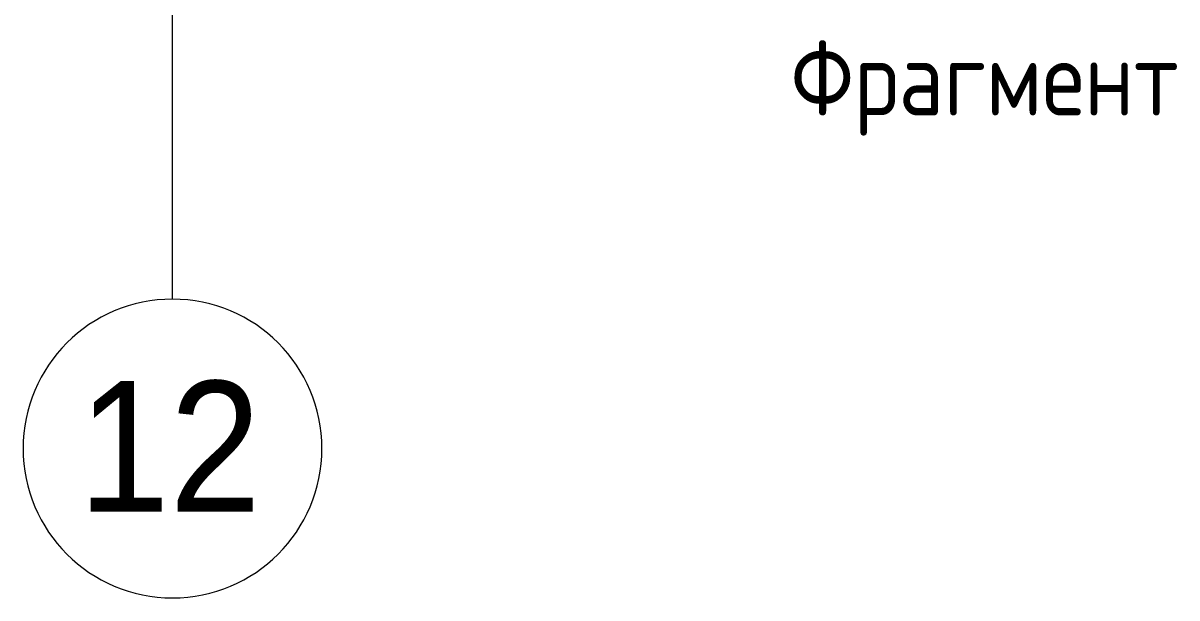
# Model space of a CAD drawing. Header units: millimetres. Extents: x 39815 to 261742, y -8553 to 29000.
# Drawn here: x 171042 to 186488, y -8553 to -857 of the extents above; entities that cross this region are included whole.
import ezdxf

# ---------------------------------------------------------------- set-up
doc = ezdxf.new("R2010")
doc.units = ezdxf.units.MM
doc.layers.add('G-ANNO-TEXT-1', color=7, linetype='Continuous', lineweight=9, true_color=0x3c3c3c)
doc.layers.add('Оси', color=7, linetype='Continuous', lineweight=9)
doc.layers.add('Оси-1', color=7, linetype='Continuous', lineweight=20)
doc.styles.add('Arial_1', font='arial.ttf', dxfattribs={"width": 0.9, "height": 1750})
doc.styles.add('GOST Common_4', font='GOST_Common.ttf', dxfattribs={"width": 0.9, "height": 1000})

# ---------------------------------------------------------------- blocks, each defined once
blk = doc.blocks.new('Ось сетки - D8-29747960-Общий план 2 этажа с размещением фрагментов 2_8-2_11')
at = {"layer": 'Оси-1'}
for start, end in [(360, 180), (180, 360)]:
    blk.add_arc((0, 0), 4, start, end, dxfattribs=at)

msp = doc.modelspace()

# ---------------------------------------------------------------- linework, layer by layer
at = {"layer": 'Оси'}
msp.add_line((173041.9, -4552.8), (173041.9, 7947.2), dxfattribs=at)

# ---------------------------------------------------------------- block references
at = {"layer": 'Оси-1', "xscale": 499.9999999999995, "yscale": 499.9999999999995, "zscale": 499.9999999999995}
msp.add_blockref('Ось сетки - D8-29747960-Общий план 2 этажа с размещением фрагментов 2_8-2_11', (173041.9, -6552.8), dxfattribs=at)

# ---------------------------------------------------------------- texts
at = {"layer": 'G-ANNO-TEXT-1', "insert": (181317.3, -1092.8), "char_height": 1000, "width": 7070.884, "attachment_point": 1, "style": 'GOST Common_4'}
msp.add_mtext('Фрагмент', dxfattribs=at)
at = {"layer": 'Оси', "insert": (171778.9, -5649.6), "char_height": 1750, "width": 3030.379, "attachment_point": 1, "style": 'Arial_1'}
msp.add_mtext('12', dxfattribs=at)

doc.saveas('drawing.dxf')
